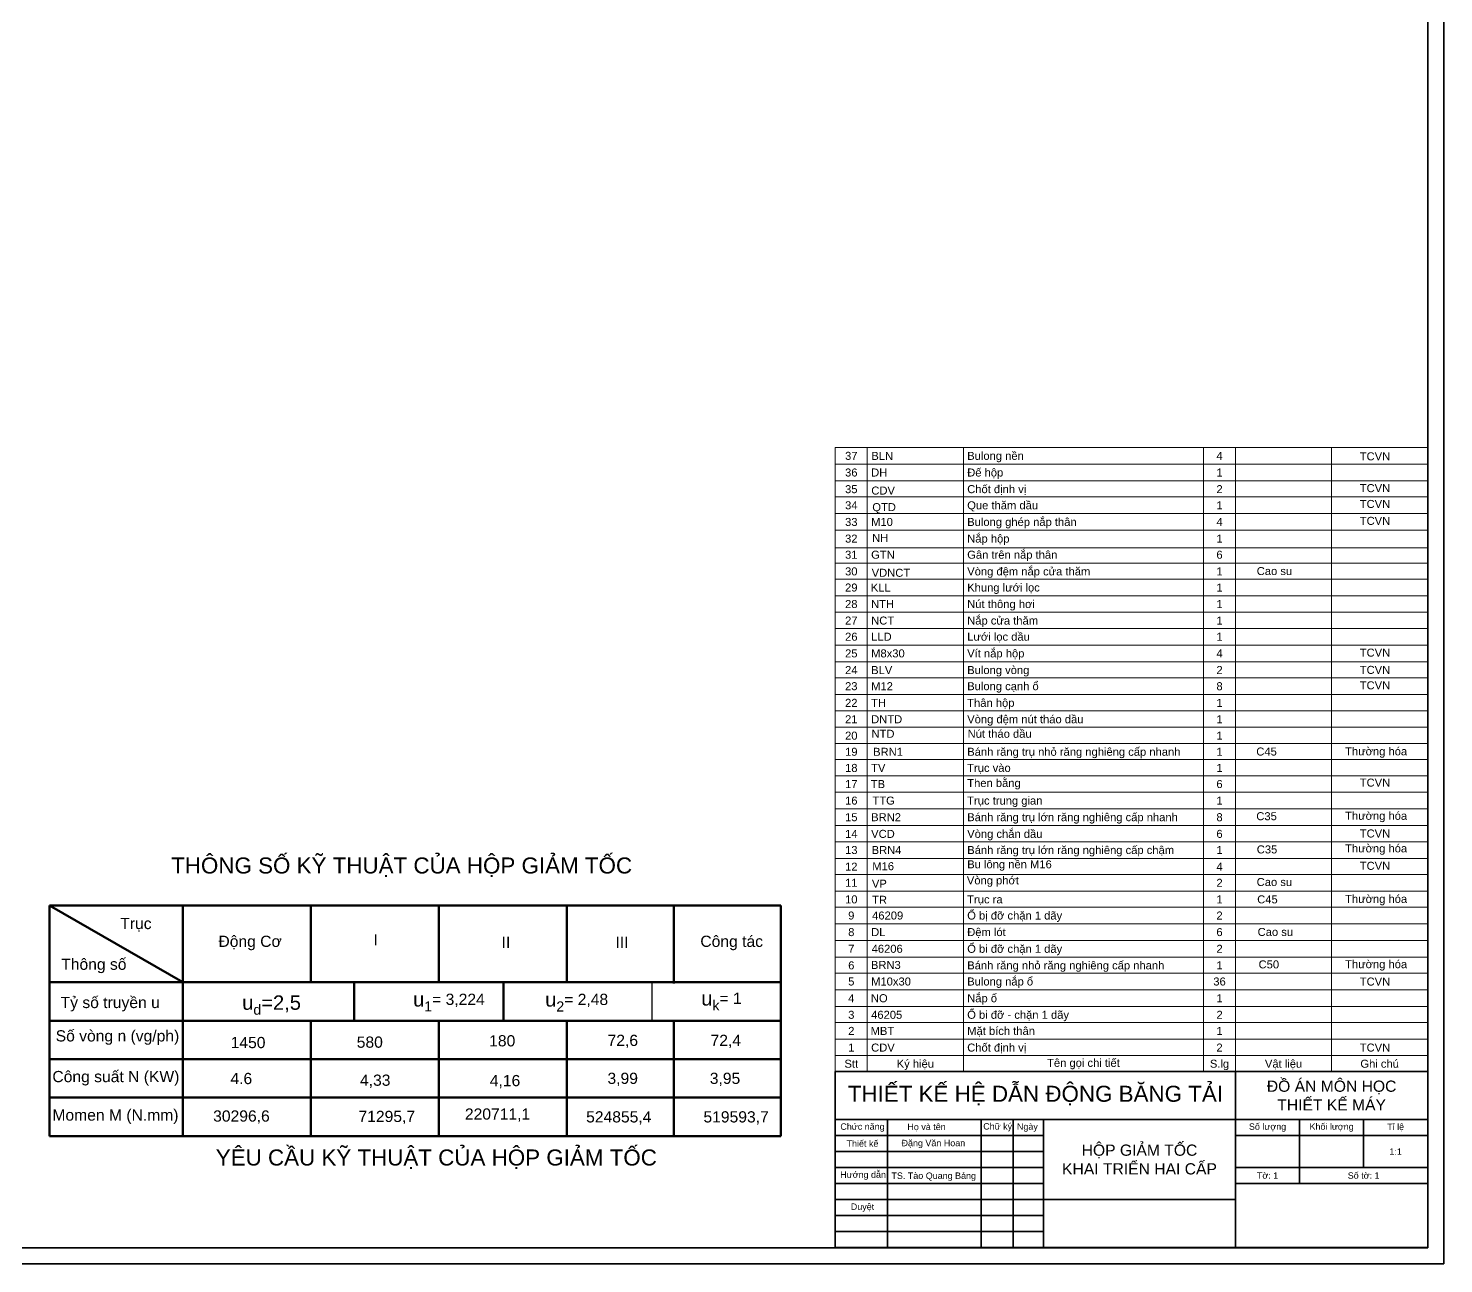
# Model space of a CAD drawing. Header units: millimetres. Extents: x 4028 to 8898, y 4975 to 5816.
# Drawn here: x 6043.8 to 6485.8, y 4974.9 to 5360.6 of the extents above; entities that cross this region are included whole.
import ezdxf

# ---------------------------------------------------------------- set-up
doc = ezdxf.new("R2010")
doc.units = ezdxf.units.MM
doc.layers.get('0').update_dxf_attribs({"lineweight": 35})
for name, color, linetype, lineweight in [('AM_0', 7, 'Continuous', 35), ('net manh', 2, 'Continuous', 13), ('Nét liền đậm', 7, 'Continuous', 35)]:
    doc.layers.add(name, color=color, linetype=linetype, lineweight=lineweight)
doc.styles.get("Standard").update_dxf_attribs({"font": 'arial.ttf'})

# ---------------------------------------------------------------- blocks, each defined once
blk = doc.blocks.new('khungten')
at = {"color": 7, "linetype": 'Continuous'}
blk.add_line((44.73, -5392.84), (44.73, -5577.84), dxfattribs=at)
blk.add_line((44.73, -5577.84), (29.73, -5577.84))
at = {"layer": 'AM_0'}
blk.add_line((44.73, -5392.84), (44.73, -5577.84), dxfattribs=at)
at = {"layer": 'AM_0', "color": 7, "linetype": 'Continuous'}
blk.add_line((44.73, -5392.84), (44.73, -5557.84), dxfattribs=at)
at = {"layer": 'net manh', "linetype": 'Continuous'}
for p, q in [((239.51, -5392.84), (44.73, -5392.84)), ((49.76, -5392.84), (49.76, -5577.84)), ((54.8, -5392.84), (54.8, -5577.84)), ((60, -5392.84), (60, -5577.84)), ((65.04, -5392.84), (65.04, -5577.84)), ((70.21, -5392.84), (70.21, -5577.84)), ((75.43, -5392.84), (75.43, -5577.84)), ((80.47, -5392.84), (80.47, -5577.84)), ((85.64, -5392.84), (85.64, -5577.84)), ((90.86, -5392.84), (90.86, -5577.84)), ((96.03, -5392.84), (96.03, -5577.84)), ((101.07, -5392.84), (101.07, -5577.84)), ((106.24, -5392.84), (106.24, -5577.84)), ((111.28, -5392.84), (111.28, -5577.84)), ((116.48, -5392.84), (116.48, -5577.84)), ((121.52, -5392.84), (121.52, -5577.84)), ((126.73, -5392.84), (126.73, -5577.84)), ((131.91, -5392.84), (131.91, -5577.84)), ((137.08, -5392.84), (137.08, -5577.84)), ((142.12, -5392.84), (142.12, -5577.84)), ((147.16, -5392.84), (147.16, -5577.84)), ((152.19, -5392.84), (152.19, -5577.84)), ((157.31, -5392.84), (157.31, -5577.84)), ((162.43, -5392.84), (162.43, -5577.84)), ((167.63, -5392.84), (167.63, -5577.84)), ((172.67, -5392.84), (172.67, -5577.84)), ((177.87, -5392.84), (177.87, -5577.84)), ((183.08, -5392.84), (183.08, -5577.84)), ((188.12, -5392.84), (188.12, -5577.84)), ((193.28, -5392.84), (193.28, -5577.84)), ((198.44, -5392.84), (198.44, -5577.84)), ((203.47, -5392.84), (203.47, -5577.84)), ((208.18, -5392.84), (208.18, -5577.84)), ((213.71, -5392.84), (213.71, -5577.84)), ((218.91, -5392.84), (218.91, -5577.84)), ((224.11, -5392.84), (224.11, -5577.84)), ((229.15, -5392.84), (229.15, -5577.84)), ((234.35, -5392.84), (234.35, -5577.84)), ((239.51, -5392.84), (239.51, -5577.84)), ((44.73, -5402.84), (239.51, -5402.84)), ((44.73, -5432.84), (239.51, -5432.84)), ((44.73, -5507.84), (239.51, -5507.84)), ((44.73, -5517.84), (239.51, -5517.84)), ((44.73, -5547.84), (239.51, -5547.84)), ((44.73, -5577.84), (244.68, -5577.84))]:
    blk.add_line(p, q, dxfattribs=at)
at = {"layer": 'Nét liền đậm'}
for p, q in [((-10.27, -5577.84), (-10.27, -5392.84)), ((-10.27, -5392.84), (44.73, -5392.84)), ((-5.27, -5392.84), (-5.27, -5457.84)), ((-0.27, -5392.84), (-0.27, -5457.84)), ((4.73, -5392.84), (4.73, -5457.84)), ((9.73, -5392.84), (9.73, -5457.84)), ((14.73, -5392.84), (14.73, -5457.84)), ((19.73, -5392.84), (19.73, -5457.84)), ((24.73, -5392.84), (24.73, -5457.84)), ((29.73, -5392.84), (29.73, -5577.84)), ((-10.27, -5409.17), (29.73, -5409.17)), ((-10.27, -5438.38), (29.73, -5438.38)), ((-10.27, -5448.35), (29.73, -5448.35)), ((-10.27, -5457.84), (29.73, -5457.84)), ((4.73, -5457.84), (4.73, -5517.84)), ((44.73, -5517.84), (-10.27, -5517.84)), ((9.73, -5517.84), (9.73, -5577.84)), ((14.73, -5517.84), (14.73, -5577.84)), ((24.73, -5517.84), (24.73, -5577.84)), ((29.73, -5537.84), (9.73, -5537.84)), ((29.73, -5557.84), (14.73, -5557.84)), ((29.73, -5577.84), (-10.27, -5577.84))]:
    blk.add_line(p, q, dxfattribs=at)
at = {"color": 3, "char_height": 2.5, "rotation": 270}
for s, insert, width, attachment_point in [('Stt', (48.41, -5397.84), 7.6, 2), ('2', (58.65, -5397.84), 7.6, 2), ('3', (63.69, -5397.84), 7.6, 2), ('4', (68.86, -5397.84), 7.6, 2), ('5', (74.08, -5397.84), 7.6, 2), ('6', (79.12, -5397.84), 7.6, 2), ('7', (84.29, -5397.84), 7.6, 2), ('8', (89.51, -5397.84), 7.6, 2), ('9', (94.68, -5397.84), 7.6, 2), ('10', (99.72, -5397.84), 7.6, 2), ('11', (104.89, -5397.84), 7.6, 2), ('12', (109.93, -5397.84), 7.6, 2), ('13', (115.13, -5397.84), 7.6, 2), ('14', (120.17, -5397.84), 7.6, 2), ('15', (125.38, -5397.84), 7.6, 2), ('16', (130.56, -5397.84), 7.6, 2), ('17', (135.73, -5397.84), 7.6, 2), ('18', (140.77, -5397.84), 7.6, 2), ('19', (145.81, -5397.84), 7.6, 2), ('20', (150.84, -5397.84), 7.6, 2), ('21', (155.96, -5397.84), 7.6, 2), ('22', (161.08, -5397.84), 7.6, 2), ('23', (166.28, -5397.84), 7.6, 2), ('24', (171.32, -5397.84), 7.6, 2), ('25', (176.52, -5397.84), 7.6, 2), ('26', (181.73, -5397.84), 7.6, 2), ('27', (186.77, -5397.84), 7.6, 2), ('28', (191.93, -5397.84), 7.6, 2), ('29', (197.09, -5397.84), 7.6, 2), ('30', (202.12, -5397.84), 7.6, 2), ('31', (207.33, -5397.84), 7.6, 2), ('32', (212.36, -5397.84), 7.6, 2), ('33', (217.56, -5397.84), 7.6, 2), ('34', (222.76, -5397.84), 7.6, 2), ('35', (227.8, -5397.84), 7.6, 2), ('36', (233, -5397.84), 7.6, 2), ('37', (238.2, -5397.84), 7.6, 2), ('1', (53.45, -5397.84), 7.6, 2), ('CDV', (53.45, -5404.04), 27.6, 1), ('MBT', (58.65, -5403.87), 72.6, 1), ('46205', (63.69, -5404.04), 27.6, 1), ('NO', (68.86, -5403.96), 72.6, 1), ('M10x30', (74.08, -5404.04), 27.6, 1), ('BRN3', (79.25, -5403.97), 72.6, 1), ('{\\fArial|b0|i0|c163|p34;46206}', (84.3, -5404.19), 72.6, 1), ('DL', (89.51, -5404.04), 27.6, 1), ('46209', (94.68, -5404.34), 72.6, 1), ('TR', (99.58, -5404.35), 72.6, 1), ('VP', (104.62, -5404.28), 27.6, 1), ('M16', (110.07, -5404.4), 72.6, 1), ('{\\fArial|b0|i0|c163|p34;BRN4}', (115.13, -5404.19), 72.6, 1), ('VCD', (120.17, -5404.04), 27.6, 1), ('BRN2', (125.38, -5404.04), 27.6, 1), ('TTG', (130.56, -5404.45), 72.6, 1), ('TB', (135.73, -5403.92), 72.6, 1), ('TV', (140.77, -5404.04), 27.6, 1), ('BRN1', (145.79, -5404.66), 72.6, 1), ('NTD', (151.42, -5404.15), 72.6, 1), ('DNTD', (155.96, -5404.04), 27.6, 1), ('TH', (161.08, -5404.04), 27.6, 1), ('M12', (166.28, -5404.04), 27.6, 1), ('BLV', (171.32, -5404.04), 27.6, 1), ('M8x30', (176.52, -5404.04), 27.6, 1), ('LLD', (181.73, -5404.04), 27.6, 1), ('NCT', (186.77, -5404.04), 27.6, 1), ('NTH', (191.93, -5404.02), 72.6, 1), ('KLL', (197.09, -5403.95), 72.6, 1), ('VDNCT', (201.69, -5404.2), 72.6, 1), ('GTN', (207.33, -5404.04), 27.6, 1), ('NH', (212.59, -5404.33), 72.6, 1), ('M10', (217.56, -5404.04), 27.6, 1), ('QTD', (222.18, -5404.4), 72.6, 1), ('CDV', (227.36, -5404.1), 72.6, 1), ('DH', (233, -5404.04), 27.6, 1), ('{\\fArial|b0|i0|c163|p34;BLN} ', (238.18, -5404.1), 72.6, 1), ('Ký hiệu', (48.41, -5417.84), 27.6, 2), ('{\\fArial|b0|i0|c163|p34;Chốt định vị}', (53.45, -5434.04), 72.6, 1), ('{\\fArial|b0|i0|c163|p34;Mặt bích thân}', (58.65, -5434.04), 72.6, 1), ('{\\fArial|b0|i0|c163|p34;Ổ bi đỡ - chặn 1 dãy}', (63.69, -5434.04), 72.6, 1), ('Nắp ổ ', (68.86, -5434.04), 72.6, 1), ('Bulong nắp ổ ', (74.08, -5434.04), 72.6, 1), ('B{\\fArial|b0|i0|c163|p34;ánh răng nhỏ răng nghiêng cấp nhanh}', (79.12, -5434.04), 72.6, 1), ('{\\fArial|b0|i0|c163|p34;Ổ bi đỡ chặn 1 dãy}', (84.29, -5434.04), 72.6, 1), ('{\\fArial|b0|i0|c163|p34;Đệm lót}', (89.51, -5434.04), 72.6, 1), ('{\\fArial|b0|i0|c163|p34;Ổ bị đỡ chặn 1 dãy}', (94.68, -5434.04), 72.6, 1), ('Trục ra', (99.72, -5434.04), 72.6, 1), ('V{\\fArial|b0|i0|c163|p34;òng phớt}', (105.66, -5433.93), 72.6, 1), ('{\\fArial|b0|i0|c163|p34;Bu lông nền M16}', (110.67, -5434.04), 72.6, 1), ('B{\\fArial|b0|i0|c163|p34;ánh răng trụ} {\\fArial|b0|i0|c163|p34;lớn răng nghiêng cấp chậm}', (115.13, -5434.04), 72.6, 1), ('V{\\fArial|b0|i0|c163|p34;òng chắn dầu}', (120.17, -5434.04), 72.6, 1), ('{\\fArial|b0|i0|c163|p34;Bánh răng trụ lớn răng nghiêng cấp nhanh }', (125.38, -5434.04), 72.6, 1), ('T{\\fArial|b0|i0|c163|p34;rục trung gian}', (130.56, -5434.04), 72.6, 1), ('Then b{\\fArial|b0|i0|c163|p34;ằng}', (136.06, -5434.05), 72.6, 1), ('Tr{\\fArial|b0|i0|c163|p34;ục vào}', (140.77, -5434.04), 72.6, 1), ('{\\fArial|b0|i0|c163|p34;Bánh răng trụ nhỏ răng nghiêng cấp nhanh}', (145.81, -5434.04), 72.6, 1), ('{\\fArial|b0|i0|c163|p34;Nút tháo dầu}', (151.43, -5434.17), 72.6, 1), ('{\\fArial|b0|i0|c163|p34;Vòng đệm nút tháo dầu}', (155.96, -5434.04), 72.6, 1), ('Th{\\fArial|b0|i0|c163|p34;ân hộp}', (161.08, -5434.04), 72.6, 1), ('Bulong {\\fArial|b0|i0|c163|p34;cạnh ổ}', (166.28, -5434.04), 72.6, 1), ('Bulong {\\fArial|b0|i0|c163|p34;vòng}', (171.32, -5434.04), 72.6, 1), ('V{\\fArial|b0|i0|c163|p34;ít nắp hộp}', (176.52, -5434.04), 72.6, 1), ('L{\\fArial|b0|i0|c163|p34;ưới lọc dầu}', (181.73, -5434.04), 72.6, 1), ('N{\\fArial|b0|i0|c163|p34;ắp cửa thăm}', (186.77, -5434.04), 72.6, 1), ('N{\\fArial|b0|i0|c163|p34;út thông hơi}', (191.93, -5434.04), 72.6, 1), ('Khung {\\fArial|b0|i0|c163|p34;lưới lọc}', (197.09, -5434.04), 72.6, 1), ('{\\fArial|b0|i0|c163|p34;Vòng đệm nắp cửa thăm}', (202.12, -5434.04), 72.6, 1), ('{\\fArial|b0|i0|c163|p34;Gân trên nắp thân}', (207.33, -5434.04), 72.6, 1), ('{\\fArial|b0|i0|c163|p34;Nắp hộp}', (212.36, -5434.04), 72.6, 1), ('Bulong {\\fArial|b0|i0|c163|p34;ghép nắp thân}', (217.56, -5434.04), 72.6, 1), ('Que t{\\fArial|b0|i0|c163|p34;hăm dầu}', (222.76, -5434.04), 72.6, 1), ('{\\fArial|b0|i0|c163|p34;Chốt định vị}', (227.8, -5434.04), 72.6, 1), ('{\\fArial|b0|i0|c163|p34;Đế hộp}', (233, -5434.04), 72.6, 1), ('Bulong{\\fArial|b0|i0|c163|p34; nền} ', (238.2, -5434.04), 72.6, 1), ('Tên gọi chi tiết', (47.05, -5470.34), 72.6, 5), ('S.lg', (48.41, -5512.84), 7.6, 2), ('36', (74.08, -5512.84), 7.6, 2), ('4', (109.93, -5512.84), 7.6, 2), ('4', (176.52, -5512.84), 7.6, 2), ('4', (217.56, -5512.84), 7.6, 2), ('4', (238.2, -5512.84), 7.6, 2), ('2', (53.45, -5512.84), 7.6, 2), ('1', (58.65, -5512.84), 7.6, 2), ('2', (63.69, -5512.84), 7.6, 2), ('1', (68.86, -5512.84), 7.6, 2), ('1', (79.12, -5512.84), 7.6, 2), ('2', (84.29, -5512.84), 7.6, 2), ('6', (89.51, -5512.84), 7.6, 2), ('2', (94.68, -5512.84), 7.6, 2), ('1', (99.72, -5512.84), 7.6, 2), ('2', (104.89, -5512.84), 7.6, 2), ('1', (115.13, -5512.84), 7.6, 2), ('6', (120.17, -5512.84), 7.6, 2), ('8', (125.38, -5512.84), 7.6, 2), ('1', (130.56, -5512.84), 7.6, 2), ('6', (135.73, -5512.84), 7.6, 2), ('1', (140.77, -5512.84), 7.6, 2), ('1', (145.81, -5512.84), 7.6, 2), ('1', (150.84, -5512.84), 7.6, 2), ('1', (155.96, -5512.84), 7.6, 2), ('1', (161.08, -5512.84), 7.6, 2), ('8', (166.28, -5512.84), 7.6, 2), ('2', (171.32, -5512.84), 7.6, 2), ('1', (181.73, -5512.84), 7.6, 2), ('1', (186.77, -5512.84), 7.6, 2), ('1', (191.93, -5512.84), 7.6, 2), ('1', (197.09, -5512.84), 7.6, 2), ('1', (202.12, -5512.84), 7.6, 2), ('6', (207.33, -5512.84), 7.6, 2), ('1', (212.36, -5512.84), 7.6, 2), ('1', (222.76, -5512.84), 7.6, 2), ('2', (227.8, -5512.84), 7.6, 2), ('1', (233, -5512.84), 7.6, 2), ('C50', (79.42, -5525.04), 20.2614, 1), ('Cao su', (89.55, -5524.74), 27.6, 1), ('C45', (99.72, -5524.6), 16.3701, 1), ('Cao su', (105.14, -5524.44), 15.4754, 1), ('C35', (115.32, -5524.47), 15.9332, 1), ('C35', (125.69, -5524.33), 16.2187, 1), ('C45', (145.88, -5524.32), 15.2978, 1), ('Cao su', (202.23, -5524.46), 27.6, 1), ('Vật liệu', (48.41, -5532.84), 27.6, 2), ('{\\fArial|b0|i0|c163|p34;Thường hóa}', (79.49, -5552.05), 27.6, 1), ('{\\fArial|b0|i0|c163|p34;Thường hóa}', (99.87, -5552.05), 27.6, 1), ('{\\fArial|b0|i0|c163|p34;Thường hóa}', (115.65, -5552.05), 27.6, 1), ('{\\fArial|b0|i0|c163|p34;Thường hóa}', (125.82, -5552.05), 27.6, 1), ('{\\fArial|b0|i0|c163|p34;Thường hóa}', (145.95, -5552.05), 27.6, 1), ('Ghi chú', (48.41, -5562.84), 27.6, 2), ('TCVN', (53.45, -5556.63), 27.6, 1), ('TCVN', (74.06, -5556.63), 27.6, 1), ('TCVN', (110.2, -5556.63), 27.6, 1), ('TCVN', (120.29, -5556.63), 27.6, 1), ('TCVN', (136.18, -5556.63), 27.6, 1), ('TCVN', (166.55, -5556.63), 27.6, 1), ('TCVN', (171.37, -5556.63), 27.6, 1), ('TCVN', (176.76, -5556.63), 27.6, 1), ('TCVN', (217.9, -5556.63), 27.6, 1), ('TCVN', (223.18, -5556.63), 27.6, 1), ('TCVN', (228.12, -5556.63), 27.6, 1), ('TCVN', (238.05, -5556.63), 27.6, 1)]:
    blk.add_mtext(s, dxfattribs=dict(at, insert=insert, width=width, attachment_point=attachment_point))
at = {"layer": 'Nét liền đậm', "rotation": 270}
for s, insert, char_height, width, attachment_point in [('{\\fArial|b0|i0|c0|p34;  Hướng dẫn}', (12.23, -5392.84), 2, 17, 4), ('{\\fArial|b0|i0|c0|p34;  Hướng dẫn}', (12.23, -5392.84), 2, 17, 4), ('{\\fArial|b0|i0|c0|p34;Thiết kế}', (22.23, -5401.34), 2, 17, 5), ('{\\fArial|b0|i0|c0|p34;Chức năng}', (27.23, -5401.34), 2, 17, 5), ('T{\\fArial|b0|i0|c163|p34;HIẾT KẾ HỆ DẪN ĐỘNG BĂNG TẢI}', (37.23, -5455.34), 5, 125, 5), ('{\\fArial|b0|i0|c0|p34;Duyệt}', (2.23, -5401.34), 2, 17, 5), ('TS. {\\fArial|b0|i0|c163|p34;Tào Quang Bảng}  ', (11.9, -5423.58), 2, 32.532, 5), ('{\\fArial|b0|i0|c163|p34;Đặng Văn Hoan}', (22.1, -5423.47), 2, 32.532, 5), ('{\\fArial|b0|i0|c0|p34;Họ và tên}', (27.23, -5421.34), 2, 23, 5), ('{\\fArial|b0|i0|c0|p34;Chữ ký}', (27.31, -5443.55), 2, 15, 5), ('{\\fArial|b0|i0|c0|p34;Ngày}', (27.23, -5452.84), 2, 10, 5), ('HỘP GIẢM TỐC\\PKHAI TR{\\fArial|b0|i0|c163|p34;IỂN HAI CẤP}', (17.23, -5487.84), 3.5, 60, 5), ('{\\fArial|b0|i0|c0|p34;Tờ: 1}', (12.23, -5527.84), 2, 20, 5), ('{\\fArial|b0|i0|c0|p34;Số lượng}', (27.23, -5527.84), 2, 20, 5), ('{\\fArial|b0|i0|c163|p34;ĐỒ ÁN MÔN HỌC \\PTHIẾT KẾ MÁY}', (37.23, -5547.84), 3.5, 60, 5), ('{\\fArial|b0|i0|c0|p34;Khối lượng}', (27.23, -5547.84), 2, 20, 5), ('{\\fArial|b0|i0|c0|p34;Số tờ: 1}', (12.23, -5557.84), 2, 40, 5), ('1:1', (19.73, -5567.84), 2, 20, 5), ('{\\fArial|b0|i0|c0|p34;Tỉ lệ}', (27.23, -5567.84), 2, 20, 5)]:
    blk.add_mtext(s, dxfattribs=dict(at, insert=insert, char_height=char_height, width=width, attachment_point=attachment_point))
blk = doc.blocks.new('thốnghop')
at = {"lineweight": 50}
for p, q in [((77.88, -5633.39), (5.88, -5633.39)), ((5.88, -5633.39), (5.88, -5861.79)), ((77.88, -5633.39), (5.88, -5633.39)), ((5.88, -5633.39), (5.88, -5861.79)), ((17.88, -5633.39), (17.88, -5861.79)), ((17.88, -5633.39), (17.88, -5861.79)), ((29.88, -5633.39), (29.88, -5861.79)), ((29.88, -5633.39), (29.88, -5861.79)), ((41.88, -5633.39), (41.88, -5861.79)), ((41.88, -5633.39), (41.88, -5861.79)), ((53.88, -5633.39), (53.88, -5861.79)), ((77.88, -5633.39), (53.88, -5675.02)), ((53.88, -5633.39), (53.88, -5861.79)), ((77.88, -5633.39), (53.88, -5675.02)), ((77.88, -5861.79), (77.88, -5633.39)), ((77.88, -5861.79), (77.88, -5633.39)), ((77.88, -5675.02), (5.88, -5675.02)), ((77.88, -5675.02), (5.88, -5675.02)), ((41.88, -5715.02), (5.88, -5715.02)), ((41.88, -5715.02), (5.88, -5715.02)), ((77.88, -5715.02), (53.88, -5715.02)), ((77.88, -5715.02), (53.88, -5715.02)), ((53.88, -5728.57), (41.88, -5728.57)), ((53.88, -5728.57), (41.88, -5728.57)), ((41.88, -5755.02), (5.88, -5755.02)), ((41.88, -5755.02), (5.88, -5755.02)), ((77.88, -5755.02), (53.88, -5755.02)), ((77.88, -5755.02), (53.88, -5755.02)), ((53.88, -5775.16), (41.88, -5775.16)), ((53.88, -5775.16), (41.88, -5775.16)), ((41.88, -5795.02), (5.88, -5795.02)), ((41.88, -5795.02), (5.88, -5795.02)), ((77.88, -5795.02), (53.88, -5795.02)), ((77.88, -5795.02), (53.88, -5795.02)), ((5.88, -5828.4), (41.88, -5828.4)), ((53.55, -5828.4), (77.88, -5828.4)), ((77.88, -5861.79), (5.88, -5861.79)), ((77.88, -5861.79), (5.88, -5861.79))]:
    blk.add_line(p, q, dxfattribs=at)
at = {"layer": 'Defpoints', "color": 0}
blk.add_line((53.95, -5821.53), (41.83, -5821.53), dxfattribs=at)
at = {"lineweight": 9, "char_height": 3.5, "attachment_point": 1, "rotation": 270}
for s, insert, width in [('{\\fArial|b0|i0|c0|p34;Momen M (N.mm)}', (14.21, -5634.32), 40.1534), ('{\\fArial|b0|i0|c0|p34;Công suất N (KW)}', (26.21, -5634.32), 40.1534), ('{\\fArial|b0|i0|c0|p34;Số vòng n (vg/ph)}', (38.92, -5635.35), 50.3097), ('{\\fArial|b0|i0|c0|p34;Tỷ số truyền u}', (49.34, -5636.89), 33.5839), ('{\\fArial|b0|i0|c0|p34;Thông số}', (61.29, -5637.07), 20.5733), ('{\\fArial|b0|i0|c163|p34;30296,6}', (13.89, -5684.52), 16.8191), ('{\\fArial Baltic|b0|i0|c0|p34;Động Cơ}', (68.44, -5686.17), 21.3047), ('{\\fArial|b0|i0|c163|p34;4.6}', (25.6, -5689.92), 16.8191), ('{\\fArial|b0|i0|c163|p34;1450}', (36.83, -5689.99), 16.8191), ('\\A1;{\\H1.286x;u\\fArial|b0|i0|c163|p34;\\H0.7x;\\S^ d;\\fArial|b0|i0|c0|p34;\\H1.42857x;=\\fArial|b0|i0|c163|p34;2,5\\fArial|b0|i0|c0|p34; }', (49.8, -5693.59), 24.6122), ('{\\fArial|b0|i0|c163|p34;71295,7}', (13.77, -5729.91), 16.8191), ('{\\fArial|b0|i0|c163|p34;4,33}', (25.08, -5730.38), 16.8191), ('{\\fArial|b0|i0|c163|p34;580}', (36.96, -5729.36), 16.8191), ('I', (68.89, -5734.61), 16.8191), ('I', (68.89, -5734.61), 16.8191), ('\\A1;{\\H1.286x;u\\H0.7x;\\S^ 1;}= {\\fArial|b0|i0|c163|p34;3,224}', (50.83, -5746.96), 24.6122), ('\\pt3.5;{\\fArial|b0|i0|c163|p34;220711,1}', (14.51, -5763.14), 25.3519), ('{\\fArial|b0|i0|c163|p34;4,16}', (24.95, -5770.92), 16.8191), ('{\\fArial|b0|i0|c163|p34;180}', (37.38, -5770.72), 16.8191), ('II', (68.1, -5774.6), 16.8191), ('II', (68.1, -5774.6), 16.8191), ('\\A1;{\\H1.286x;u\\H0.7x;\\S^ 2;}= {\\fArial|b0|i0|c163|p34;2,48}', (50.8, -5788.21), 27.239), ('III', (68.1, -5810.15), 16.8191), ('III', (68.1, -5810.15), 16.8191), ('\\A1;{\\H1.286x;u\\fArial|b0|i0|c163|p34;\\H0.7x;\\S^ k;}= {\\fArial|b0|i0|c163|p34;1}', (51.14, -5836.94), 16.8191), ('{\\fArial|b0|i0|c0|p34;Công tác}', (68.44, -5836.67), 21.8184)]:
    blk.add_mtext(s, dxfattribs=dict(at, insert=insert, width=width))
at = {"lineweight": 18, "attachment_point": 1, "rotation": 270}
for s, insert, char_height, width in [('{\\fArial|b0|i0|c0|p34;Trục}', (74, -5655.51), 3.5, 16.8191), ('{\\fArial|b0|i0|c0|p34;THÔNG SỐ KỸ THUẬT CỦA HỘP GIẢM TỐC}', (92.86, -5671.4), 5, 210.8863), ('{\\fArial|b0|i0|c0|p34;YÊU CẦU KỸ THUẬT CỦA HỘP GIẢM TỐC}', (1.69, -5685.34), 5, 210.8863), ('{\\fArial|b0|i0|c163|p34;524855,4}', (13.63, -5801), 3.5, 16.8191), ('{\\fArial|b0|i0|c163|p34;3,99}', (25.66, -5807.67), 3.5, 16.8191), ('{\\fArial|b0|i0|c163|p34;72,6}', (37.51, -5807.7), 3.5, 16.8191), ('{\\fArial|b0|i0|c163|p34;519593,7}', (13.63, -5837.64), 3.5, 16.8191), ('{\\fArial|b0|i0|c163|p34;3,95}', (25.66, -5839.62), 3.5, 16.8191), ('{\\fArial|b0|i0|c163|p34;72,4}', (37.51, -5839.86), 3.5, 16.8191)]:
    blk.add_mtext(s, dxfattribs=dict(at, insert=insert, char_height=char_height, width=width))

msp = doc.modelspace()

# ---------------------------------------------------------------- linework, layer by layer
for points in [[(5296.848, 4974.94), (6485.848, 4974.94), (6485.848, 5815.94), (5296.848, 5815.94)], [(5316.848, 4979.94), (6480.848, 4979.94), (6480.848, 5810.94), (5316.848, 5810.94)]]:
    msp.add_lwpolyline(points, close=True)

# ---------------------------------------------------------------- block references
at = {"rotation": 90}
for name, p in [('khungten', (903.004, 4990.212)), ('thốnghop', (417.033, 5008.904))]:
    msp.add_blockref(name, p, dxfattribs=at)

doc.saveas('drawing.dxf')
